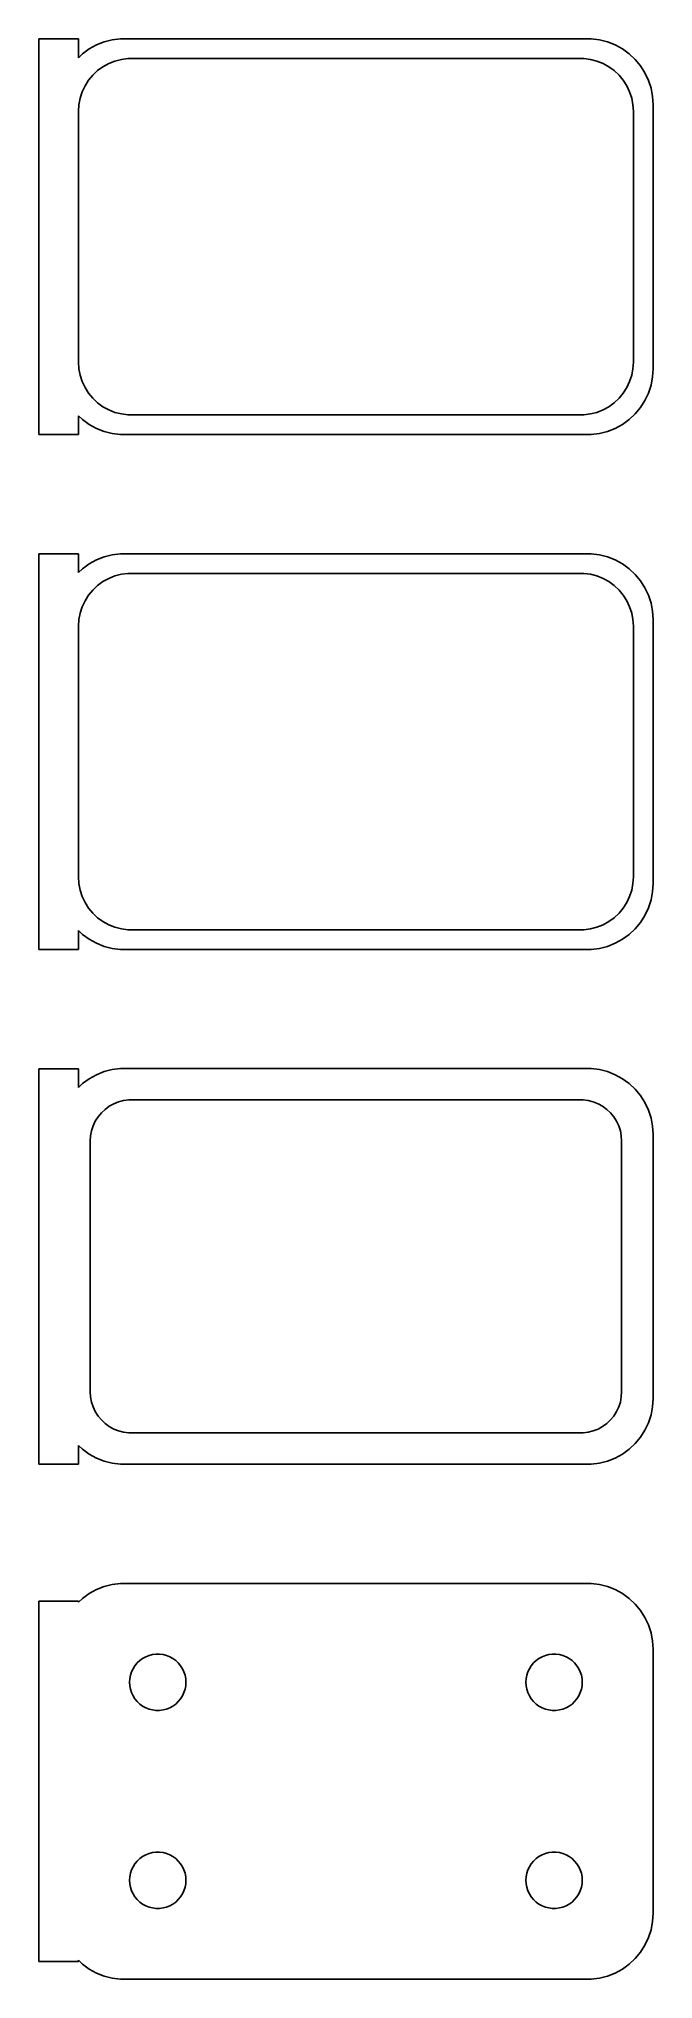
# Model space of a CAD drawing. Header units: metres. Extents: x -24 to 22, y 141 to 288.
import ezdxf

# ---------------------------------------------------------------- set-up
doc = ezdxf.new("R2010")
doc.units = ezdxf.units.M

msp = doc.modelspace()

# ---------------------------------------------------------------- linework, layer by layer
for p, q in [((-21, 287.99), (-24, 287.99)), ((-24, 287.99), (-24, 258.01)), ((-21, 286.559), (-21, 287.99)), ((-20.6871, 286.853), (-21, 286.559)), ((-20.1791, 287.222), (-20.6871, 286.853)), ((-19.6289, 287.524), (-20.1791, 287.222)), ((-19.0451, 287.755), (-19.6289, 287.524)), ((-18.4369, 287.911), (-19.0451, 287.755)), ((-17.8139, 287.99), (-18.4369, 287.911)), ((17.8139, 287.99), (-17.8139, 287.99)), ((18.4369, 287.911), (17.8139, 287.99)), ((19.0451, 287.755), (18.4369, 287.911)), ((19.6289, 287.524), (19.0451, 287.755)), ((20.1791, 287.222), (19.6289, 287.524)), ((20.6871, 286.853), (20.1791, 287.222)), ((21.1448, 286.423), (20.6871, 286.853)), ((-20.2361, 284.851), (-19.9159, 285.238)), ((-19.9159, 285.238), (-19.5497, 285.582)), ((-19.5497, 285.582), (-19.1433, 285.877)), ((-19.1433, 285.877), (-18.7031, 286.119)), ((-18.7031, 286.119), (-18.2361, 286.304)), ((-18.2361, 286.304), (-17.7495, 286.429)), ((-17.7495, 286.429), (-17.2512, 286.492)), ((-17.2512, 286.492), (17.2512, 286.492)), ((17.2512, 286.492), (17.7495, 286.429)), ((17.7495, 286.429), (18.2361, 286.304)), ((18.2361, 286.304), (18.7031, 286.119)), ((18.7031, 286.119), (19.1433, 285.877)), ((19.1433, 285.877), (19.5497, 285.582)), ((19.5497, 285.582), (19.9159, 285.238)), ((19.9159, 285.238), (20.2361, 284.851)), ((21.5451, 285.939), (21.1448, 286.423)), ((21.8815, 285.409), (21.5451, 285.939)), ((22.1489, 284.841), (21.8815, 285.409)), ((-20.8743, 283.495), (-20.7191, 283.972)), ((-20.7191, 283.972), (-20.5052, 284.427)), ((-20.5052, 284.427), (-20.2361, 284.851)), ((20.2361, 284.851), (20.5052, 284.427)), ((20.5052, 284.427), (20.7191, 283.972)), ((20.7191, 283.972), (20.8743, 283.495)), ((22.3429, 284.243), (22.1489, 284.841)), ((22.4606, 283.627), (22.3429, 284.243)), ((-21, 282.5), (-20.9684, 283.001)), ((-21, 263.5), (-21, 282.5)), ((-20.9684, 283.001), (-20.8743, 283.495)), ((20.8743, 283.495), (20.9684, 283.001)), ((20.9684, 283.001), (21, 282.5)), ((21, 282.5), (21, 263.5)), ((22.5, 283), (22.4606, 283.627)), ((22.5, 263), (22.5, 283)), ((-20.9684, 262.999), (-21, 263.5)), ((21, 263.5), (20.9684, 262.999)), ((-20.8743, 262.505), (-20.9684, 262.999)), ((-20.7191, 262.028), (-20.8743, 262.505)), ((-20.5052, 261.573), (-20.7191, 262.028)), ((20.7191, 262.028), (20.5052, 261.573)), ((20.8743, 262.505), (20.7191, 262.028)), ((20.9684, 262.999), (20.8743, 262.505)), ((22.1489, 261.159), (22.3429, 261.757)), ((22.3429, 261.757), (22.4606, 262.373)), ((22.4606, 262.373), (22.5, 263)), ((-20.2361, 261.149), (-20.5052, 261.573)), ((-19.9159, 260.762), (-20.2361, 261.149)), ((-19.5497, 260.418), (-19.9159, 260.762)), ((-19.1433, 260.123), (-19.5497, 260.418)), ((19.5497, 260.418), (19.1433, 260.123)), ((19.9159, 260.762), (19.5497, 260.418)), ((20.2361, 261.149), (19.9159, 260.762)), ((20.5052, 261.573), (20.2361, 261.149)), ((21.5451, 260.061), (21.8815, 260.591)), ((21.8815, 260.591), (22.1489, 261.159)), ((-21, 259.441), (-20.6871, 259.147)), ((-21, 258.01), (-21, 259.441)), ((-20.6871, 259.147), (-20.1791, 258.778)), ((-20.1791, 258.778), (-19.6289, 258.476)), ((-18.7031, 259.881), (-19.1433, 260.123)), ((-18.2361, 259.696), (-18.7031, 259.881)), ((-17.7495, 259.571), (-18.2361, 259.696)), ((-17.2512, 259.508), (-17.7495, 259.571)), ((17.2512, 259.508), (-17.2512, 259.508)), ((17.7495, 259.571), (17.2512, 259.508)), ((18.2361, 259.696), (17.7495, 259.571)), ((18.7031, 259.881), (18.2361, 259.696)), ((19.1433, 260.123), (18.7031, 259.881)), ((19.6289, 258.476), (20.1791, 258.778)), ((20.1791, 258.778), (20.6871, 259.147)), ((20.6871, 259.147), (21.1448, 259.577)), ((21.1448, 259.577), (21.5451, 260.061)), ((-24, 258.01), (-21, 258.01)), ((-19.6289, 258.476), (-19.0451, 258.245)), ((-19.0451, 258.245), (-18.4369, 258.089)), ((-18.4369, 258.089), (-17.8139, 258.01)), ((-17.8139, 258.01), (17.8139, 258.01)), ((17.8139, 258.01), (18.4369, 258.089)), ((18.4369, 258.089), (19.0451, 258.245)), ((19.0451, 258.245), (19.6289, 258.476)), ((-21, 248.99), (-24, 248.99)), ((-24, 248.99), (-24, 219.01)), ((-21, 247.559), (-21, 248.99)), ((-19.6289, 248.524), (-20.1791, 248.222)), ((-19.0451, 248.755), (-19.6289, 248.524)), ((-18.4369, 248.911), (-19.0451, 248.755)), ((-17.8139, 248.99), (-18.4369, 248.911)), ((17.8139, 248.99), (-17.8139, 248.99)), ((18.4369, 248.911), (17.8139, 248.99)), ((19.0451, 248.755), (18.4369, 248.911)), ((19.6289, 248.524), (19.0451, 248.755)), ((20.1791, 248.222), (19.6289, 248.524)), ((-20.6871, 247.853), (-21, 247.559)), ((-20.1791, 248.222), (-20.6871, 247.853)), ((-19.1433, 246.877), (-18.7031, 247.119)), ((-18.7031, 247.119), (-18.2361, 247.304)), ((-18.2361, 247.304), (-17.7495, 247.429)), ((-17.7495, 247.429), (-17.2512, 247.492)), ((-17.2512, 247.492), (17.2512, 247.492)), ((17.2512, 247.492), (17.7495, 247.429)), ((17.7495, 247.429), (18.2361, 247.304)), ((18.2361, 247.304), (18.7031, 247.119)), ((18.7031, 247.119), (19.1433, 246.877)), ((20.6871, 247.853), (20.1791, 248.222)), ((21.1448, 247.423), (20.6871, 247.853)), ((21.5451, 246.939), (21.1448, 247.423)), ((21.8815, 246.409), (21.5451, 246.939)), ((-20.5052, 245.427), (-20.2361, 245.851)), ((-20.2361, 245.851), (-19.9159, 246.238)), ((-19.9159, 246.238), (-19.5497, 246.582)), ((-19.5497, 246.582), (-19.1433, 246.877)), ((19.1433, 246.877), (19.5497, 246.582)), ((19.5497, 246.582), (19.9159, 246.238)), ((19.9159, 246.238), (20.2361, 245.851)), ((20.2361, 245.851), (20.5052, 245.427)), ((22.1489, 245.841), (21.8815, 246.409)), ((22.3429, 245.243), (22.1489, 245.841)), ((-21, 243.5), (-20.9684, 244.001)), ((-20.9684, 244.001), (-20.8743, 244.495)), ((-20.8743, 244.495), (-20.7191, 244.972)), ((-20.7191, 244.972), (-20.5052, 245.427)), ((20.5052, 245.427), (20.7191, 244.972)), ((20.7191, 244.972), (20.8743, 244.495)), ((20.8743, 244.495), (20.9684, 244.001)), ((20.9684, 244.001), (21, 243.5)), ((22.4606, 244.627), (22.3429, 245.243)), ((22.5, 244), (22.4606, 244.627)), ((22.5, 224), (22.5, 244)), ((-21, 224.5), (-21, 243.5)), ((21, 243.5), (21, 224.5)), ((-20.9684, 223.999), (-21, 224.5)), ((-20.8743, 223.505), (-20.9684, 223.999)), ((-20.7191, 223.028), (-20.8743, 223.505)), ((20.8743, 223.505), (20.7191, 223.028)), ((20.9684, 223.999), (20.8743, 223.505)), ((21, 224.5), (20.9684, 223.999)), ((22.4606, 223.373), (22.5, 224)), ((-20.5052, 222.573), (-20.7191, 223.028)), ((-20.2361, 222.149), (-20.5052, 222.573)), ((-19.9159, 221.762), (-20.2361, 222.149)), ((20.2361, 222.149), (19.9159, 221.762)), ((20.5052, 222.573), (20.2361, 222.149)), ((20.7191, 223.028), (20.5052, 222.573)), ((21.8815, 221.591), (22.1489, 222.159)), ((22.1489, 222.159), (22.3429, 222.757)), ((22.3429, 222.757), (22.4606, 223.373)), ((-19.5497, 221.418), (-19.9159, 221.762)), ((-19.1433, 221.123), (-19.5497, 221.418)), ((-18.7031, 220.881), (-19.1433, 221.123)), ((-18.2361, 220.696), (-18.7031, 220.881)), ((-17.7495, 220.571), (-18.2361, 220.696)), ((-17.2512, 220.508), (-17.7495, 220.571)), ((17.2512, 220.508), (-17.2512, 220.508)), ((17.7495, 220.571), (17.2512, 220.508)), ((18.2361, 220.696), (17.7495, 220.571)), ((18.7031, 220.881), (18.2361, 220.696)), ((19.1433, 221.123), (18.7031, 220.881)), ((19.5497, 221.418), (19.1433, 221.123)), ((19.9159, 221.762), (19.5497, 221.418)), ((20.6871, 220.147), (21.1448, 220.577)), ((21.1448, 220.577), (21.5451, 221.061)), ((21.5451, 221.061), (21.8815, 221.591)), ((-24, 219.01), (-21, 219.01)), ((-21, 220.441), (-20.6871, 220.147)), ((-21, 219.01), (-21, 220.441)), ((-20.6871, 220.147), (-20.1791, 219.778)), ((-20.1791, 219.778), (-19.6289, 219.476)), ((-19.6289, 219.476), (-19.0451, 219.245)), ((-19.0451, 219.245), (-18.4369, 219.089)), ((-18.4369, 219.089), (-17.8139, 219.01)), ((-17.8139, 219.01), (17.8139, 219.01)), ((17.8139, 219.01), (18.4369, 219.089)), ((18.4369, 219.089), (19.0451, 219.245)), ((19.0451, 219.245), (19.6289, 219.476)), ((19.6289, 219.476), (20.1791, 219.778)), ((20.1791, 219.778), (20.6871, 220.147)), ((-21, 209.979), (-24, 209.979)), ((-24, 209.979), (-24, 180.021)), ((-21, 208.559), (-21, 209.979)), ((-20.6871, 208.853), (-21, 208.559)), ((-20.1791, 209.222), (-20.6871, 208.853)), ((-19.6289, 209.524), (-20.1791, 209.222)), ((-19.0451, 209.755), (-19.6289, 209.524)), ((-18.4369, 209.911), (-19.0451, 209.755)), ((-17.8139, 209.99), (-18.4369, 209.911)), ((17.8139, 209.99), (-17.8139, 209.99)), ((18.4369, 209.911), (17.8139, 209.99)), ((19.0451, 209.755), (18.4369, 209.911)), ((19.6289, 209.524), (19.0451, 209.755)), ((20.1791, 209.222), (19.6289, 209.524)), ((20.6871, 208.853), (20.1791, 209.222)), ((21.1448, 208.423), (20.6871, 208.853)), ((-18.668, 207.128), (-18.3254, 207.317)), ((-18.3254, 207.317), (-17.9619, 207.461)), ((-17.9619, 207.461), (-17.5833, 207.558)), ((-17.5833, 207.558), (-17.1954, 207.607)), ((-17.1954, 207.607), (17.1954, 207.607)), ((17.1954, 207.607), (17.5833, 207.558)), ((17.5833, 207.558), (17.9619, 207.461)), ((17.9619, 207.461), (18.3254, 207.317)), ((18.3254, 207.317), (18.668, 207.128)), ((21.5451, 207.939), (21.1448, 208.423)), ((21.8815, 207.409), (21.5451, 207.939)), ((22.1489, 206.841), (21.8815, 207.409)), ((-19.8943, 205.646), (-19.7279, 206)), ((-19.7279, 206), (-19.5184, 206.33)), ((-19.5184, 206.33), (-19.2692, 206.631)), ((-19.2692, 206.631), (-18.9842, 206.899)), ((-18.9842, 206.899), (-18.668, 207.128)), ((18.668, 207.128), (18.9842, 206.899)), ((18.9842, 206.899), (19.2692, 206.631)), ((19.2692, 206.631), (19.5184, 206.33)), ((19.5184, 206.33), (19.7279, 206)), ((19.7279, 206), (19.8943, 205.646)), ((22.3429, 206.243), (22.1489, 206.841)), ((22.4606, 205.627), (22.3429, 206.243)), ((-20.1129, 204.5), (-20.0884, 204.89)), ((-20.1129, 185.5), (-20.1129, 204.5)), ((-20.0884, 204.89), (-20.0151, 205.274)), ((-20.0151, 205.274), (-19.8943, 205.646)), ((19.8943, 205.646), (20.0151, 205.274)), ((20.0151, 205.274), (20.0884, 204.89)), ((20.0884, 204.89), (20.1129, 204.5)), ((20.1129, 204.5), (20.1129, 185.5)), ((22.5, 205), (22.4606, 205.627)), ((22.5, 185), (22.5, 205)), ((-20.0884, 185.11), (-20.1129, 185.5)), ((20.1129, 185.5), (20.0884, 185.11)), ((-20.0151, 184.726), (-20.0884, 185.11)), ((-19.8943, 184.354), (-20.0151, 184.726)), ((-19.7279, 184), (-19.8943, 184.354)), ((-19.5184, 183.67), (-19.7279, 184)), ((19.7279, 184), (19.5184, 183.67)), ((19.8943, 184.354), (19.7279, 184)), ((20.0151, 184.726), (19.8943, 184.354)), ((20.0884, 185.11), (20.0151, 184.726)), ((22.1489, 183.159), (22.3429, 183.757)), ((22.3429, 183.757), (22.4606, 184.373)), ((22.4606, 184.373), (22.5, 185)), ((-19.2692, 183.369), (-19.5184, 183.67)), ((-18.9842, 183.101), (-19.2692, 183.369)), ((-18.668, 182.872), (-18.9842, 183.101)), ((-18.3254, 182.683), (-18.668, 182.872)), ((-17.9619, 182.539), (-18.3254, 182.683)), ((-17.5833, 182.442), (-17.9619, 182.539)), ((-17.1954, 182.393), (-17.5833, 182.442)), ((17.1954, 182.393), (-17.1954, 182.393)), ((17.5833, 182.442), (17.1954, 182.393)), ((17.9619, 182.539), (17.5833, 182.442)), ((18.3254, 182.683), (17.9619, 182.539)), ((18.668, 182.872), (18.3254, 182.683)), ((18.9842, 183.101), (18.668, 182.872)), ((19.2692, 183.369), (18.9842, 183.101)), ((19.5184, 183.67), (19.2692, 183.369)), ((21.5451, 182.061), (21.8815, 182.591)), ((21.8815, 182.591), (22.1489, 183.159)), ((-21, 180.021), (-21, 181.441)), ((-21, 181.441), (-20.6871, 181.147)), ((-20.6871, 181.147), (-20.1791, 180.778)), ((20.1791, 180.778), (20.6871, 181.147)), ((20.6871, 181.147), (21.1448, 181.577)), ((21.1448, 181.577), (21.5451, 182.061)), ((-24, 180.021), (-21, 180.021)), ((-20.1791, 180.778), (-19.6289, 180.476)), ((-19.6289, 180.476), (-19.0451, 180.245)), ((-19.0451, 180.245), (-18.4369, 180.089)), ((-18.4369, 180.089), (-17.8139, 180.01)), ((-17.8139, 180.01), (17.8139, 180.01)), ((17.8139, 180.01), (18.4369, 180.089)), ((18.4369, 180.089), (19.0451, 180.245)), ((19.0451, 180.245), (19.6289, 180.476)), ((19.6289, 180.476), (20.1791, 180.778)), ((-19.6289, 170.524), (-20.1791, 170.222)), ((-19.0451, 170.755), (-19.6289, 170.524)), ((-18.4369, 170.911), (-19.0451, 170.755)), ((-17.8139, 170.99), (-18.4369, 170.911)), ((17.8139, 170.99), (-17.8139, 170.99)), ((18.4369, 170.911), (17.8139, 170.99)), ((19.0451, 170.755), (18.4369, 170.911)), ((19.6289, 170.524), (19.0451, 170.755)), ((20.1791, 170.222), (19.6289, 170.524)), ((-21, 169.653), (-24, 169.653)), ((-24, 169.653), (-24, 142.347)), ((-20.6871, 169.853), (-21, 169.559)), ((-21, 169.559), (-21, 169.653)), ((-20.1791, 170.222), (-20.6871, 169.853)), ((20.6871, 169.853), (20.1791, 170.222)), ((21.1448, 169.423), (20.6871, 169.853)), ((21.5451, 168.939), (21.1448, 169.423)), ((21.8815, 168.409), (21.5451, 168.939)), ((22.1489, 167.841), (21.8815, 168.409)), ((22.3429, 167.243), (22.1489, 167.841)), ((22.4606, 166.627), (22.3429, 167.243)), ((22.5, 166), (22.4606, 166.627)), ((-16.8712, 164.529), (-16.7275, 164.755)), ((-16.7275, 164.755), (-16.5565, 164.962)), ((-16.5565, 164.962), (-16.3611, 165.145)), ((-16.3611, 165.145), (-16.1441, 165.303)), ((-16.1441, 165.303), (-15.9091, 165.432)), ((-15.9091, 165.432), (-15.6598, 165.531)), ((-15.6598, 165.531), (-15.4001, 165.597)), ((-15.4001, 165.597), (-15.1341, 165.631)), ((-15.1341, 165.631), (-14.8659, 165.631)), ((-14.8659, 165.631), (-14.5999, 165.597)), ((-14.5999, 165.597), (-14.3401, 165.531)), ((-14.3401, 165.531), (-14.0908, 165.432)), ((-14.0908, 165.432), (-13.8559, 165.303)), ((-13.8559, 165.303), (-13.6389, 165.145)), ((-13.6389, 165.145), (-13.4434, 164.962)), ((-13.4434, 164.962), (-13.2725, 164.755)), ((-13.2725, 164.755), (-13.1288, 164.529)), ((13.1288, 164.529), (13.2725, 164.755)), ((13.2725, 164.755), (13.4434, 164.962)), ((13.4434, 164.962), (13.6389, 165.145)), ((13.6389, 165.145), (13.8559, 165.303)), ((13.8559, 165.303), (14.0908, 165.432)), ((14.0908, 165.432), (14.3401, 165.531)), ((14.3401, 165.531), (14.5999, 165.597)), ((14.5999, 165.597), (14.8659, 165.631)), ((14.8659, 165.631), (15.1341, 165.631)), ((15.1341, 165.631), (15.4001, 165.597)), ((15.4001, 165.597), (15.6598, 165.531)), ((15.6598, 165.531), (15.9091, 165.432)), ((15.9091, 165.432), (16.1441, 165.303)), ((16.1441, 165.303), (16.3611, 165.145)), ((16.3611, 165.145), (16.5565, 164.962)), ((16.5565, 164.962), (16.7275, 164.755)), ((16.7275, 164.755), (16.8712, 164.529)), ((22.5, 146), (22.5, 166)), ((-17.1353, 163.5), (-17.1185, 163.768)), ((-17.1185, 163.232), (-17.1353, 163.5)), ((-17.1185, 163.768), (-17.0682, 164.031)), ((-17.0682, 162.969), (-17.1185, 163.232)), ((-17.0682, 164.031), (-16.9853, 164.286)), ((-16.9853, 164.286), (-16.8712, 164.529)), ((-13.1288, 164.529), (-13.0146, 164.286)), ((-13.0146, 164.286), (-12.9318, 164.031)), ((-12.9318, 164.031), (-12.8815, 163.768)), ((-12.8815, 163.232), (-12.9318, 162.969)), ((-12.8815, 163.768), (-12.8647, 163.5)), ((-12.8647, 163.5), (-12.8815, 163.232)), ((12.8647, 163.5), (12.8815, 163.768)), ((12.8815, 163.232), (12.8647, 163.5)), ((12.8815, 163.768), (12.9318, 164.031)), ((12.9318, 162.969), (12.8815, 163.232)), ((12.9318, 164.031), (13.0146, 164.286)), ((13.0146, 164.286), (13.1288, 164.529)), ((16.8712, 164.529), (16.9853, 164.286)), ((16.9853, 164.286), (17.0682, 164.031)), ((17.0682, 164.031), (17.1185, 163.768)), ((17.1185, 163.232), (17.0682, 162.969)), ((17.1185, 163.768), (17.1353, 163.5)), ((17.1353, 163.5), (17.1185, 163.232)), ((-16.9853, 162.714), (-17.0682, 162.969)), ((-16.8712, 162.471), (-16.9853, 162.714)), ((-16.7275, 162.245), (-16.8712, 162.471)), ((-16.5565, 162.038), (-16.7275, 162.245)), ((-16.3611, 161.855), (-16.5565, 162.038)), ((-16.1441, 161.697), (-16.3611, 161.855)), ((-15.9091, 161.568), (-16.1441, 161.697)), ((-13.8559, 161.697), (-14.0908, 161.568)), ((-13.6389, 161.855), (-13.8559, 161.697)), ((-13.4434, 162.038), (-13.6389, 161.855)), ((-13.2725, 162.245), (-13.4434, 162.038)), ((-13.1288, 162.471), (-13.2725, 162.245)), ((-13.0146, 162.714), (-13.1288, 162.471)), ((-12.9318, 162.969), (-13.0146, 162.714)), ((13.0146, 162.714), (12.9318, 162.969)), ((13.1288, 162.471), (13.0146, 162.714)), ((13.2725, 162.245), (13.1288, 162.471)), ((13.4434, 162.038), (13.2725, 162.245)), ((13.6389, 161.855), (13.4434, 162.038)), ((13.8559, 161.697), (13.6389, 161.855)), ((14.0908, 161.568), (13.8559, 161.697)), ((16.1441, 161.697), (15.9091, 161.568)), ((16.3611, 161.855), (16.1441, 161.697)), ((16.5565, 162.038), (16.3611, 161.855)), ((16.7275, 162.245), (16.5565, 162.038)), ((16.8712, 162.471), (16.7275, 162.245)), ((16.9853, 162.714), (16.8712, 162.471)), ((17.0682, 162.969), (16.9853, 162.714)), ((-15.6598, 161.469), (-15.9091, 161.568)), ((-15.4001, 161.403), (-15.6598, 161.469)), ((-15.1341, 161.369), (-15.4001, 161.403)), ((-14.8659, 161.369), (-15.1341, 161.369)), ((-14.5999, 161.403), (-14.8659, 161.369)), ((-14.3401, 161.469), (-14.5999, 161.403)), ((-14.0908, 161.568), (-14.3401, 161.469)), ((14.3401, 161.469), (14.0908, 161.568)), ((14.5999, 161.403), (14.3401, 161.469)), ((14.8659, 161.369), (14.5999, 161.403)), ((15.1341, 161.369), (14.8659, 161.369)), ((15.4001, 161.403), (15.1341, 161.369)), ((15.6598, 161.469), (15.4001, 161.403)), ((15.9091, 161.568), (15.6598, 161.469)), ((-16.7275, 149.755), (-16.5565, 149.962)), ((-16.5565, 149.962), (-16.3611, 150.145)), ((-16.3611, 150.145), (-16.1441, 150.303)), ((-16.1441, 150.303), (-15.9091, 150.432)), ((-15.9091, 150.432), (-15.6598, 150.531)), ((-15.6598, 150.531), (-15.4001, 150.597)), ((-15.4001, 150.597), (-15.1341, 150.631)), ((-15.1341, 150.631), (-14.8659, 150.631)), ((-14.8659, 150.631), (-14.5999, 150.597)), ((-14.5999, 150.597), (-14.3401, 150.531)), ((-14.3401, 150.531), (-14.0908, 150.432)), ((-14.0908, 150.432), (-13.8559, 150.303)), ((-13.8559, 150.303), (-13.6389, 150.145)), ((-13.6389, 150.145), (-13.4434, 149.962)), ((-13.4434, 149.962), (-13.2725, 149.755)), ((13.2725, 149.755), (13.4434, 149.962)), ((13.4434, 149.962), (13.6389, 150.145)), ((13.6389, 150.145), (13.8559, 150.303)), ((13.8559, 150.303), (14.0908, 150.432)), ((14.0908, 150.432), (14.3401, 150.531)), ((14.3401, 150.531), (14.5999, 150.597)), ((14.5999, 150.597), (14.8659, 150.631)), ((14.8659, 150.631), (15.1341, 150.631)), ((15.1341, 150.631), (15.4001, 150.597)), ((15.4001, 150.597), (15.6598, 150.531)), ((15.6598, 150.531), (15.9091, 150.432)), ((15.9091, 150.432), (16.1441, 150.303)), ((16.1441, 150.303), (16.3611, 150.145)), ((16.3611, 150.145), (16.5565, 149.962)), ((16.5565, 149.962), (16.7275, 149.755)), ((-17.1353, 148.5), (-17.1185, 148.768)), ((-17.1185, 148.232), (-17.1353, 148.5)), ((-17.1185, 148.768), (-17.0682, 149.031)), ((-17.0682, 149.031), (-16.9853, 149.286)), ((-16.9853, 149.286), (-16.8712, 149.529)), ((-16.8712, 149.529), (-16.7275, 149.755)), ((-13.2725, 149.755), (-13.1288, 149.529)), ((-13.1288, 149.529), (-13.0146, 149.286)), ((-13.0146, 149.286), (-12.9318, 149.031)), ((-12.9318, 149.031), (-12.8815, 148.768)), ((-12.8815, 148.768), (-12.8647, 148.5)), ((-12.8647, 148.5), (-12.8815, 148.232)), ((12.8647, 148.5), (12.8815, 148.768)), ((12.8815, 148.232), (12.8647, 148.5)), ((12.8815, 148.768), (12.9318, 149.031)), ((12.9318, 149.031), (13.0146, 149.286)), ((13.0146, 149.286), (13.1288, 149.529)), ((13.1288, 149.529), (13.2725, 149.755)), ((16.7275, 149.755), (16.8712, 149.529)), ((16.8712, 149.529), (16.9853, 149.286)), ((16.9853, 149.286), (17.0682, 149.031)), ((17.0682, 149.031), (17.1185, 148.768)), ((17.1185, 148.768), (17.1353, 148.5)), ((17.1353, 148.5), (17.1185, 148.232)), ((-17.0682, 147.969), (-17.1185, 148.232)), ((-16.9853, 147.714), (-17.0682, 147.969)), ((-16.8712, 147.471), (-16.9853, 147.714)), ((-16.7275, 147.245), (-16.8712, 147.471)), ((-16.5565, 147.038), (-16.7275, 147.245)), ((-16.3611, 146.855), (-16.5565, 147.038)), ((-13.4434, 147.038), (-13.6389, 146.855)), ((-13.2725, 147.245), (-13.4434, 147.038)), ((-13.1288, 147.471), (-13.2725, 147.245)), ((-13.0146, 147.714), (-13.1288, 147.471)), ((-12.9318, 147.969), (-13.0146, 147.714)), ((-12.8815, 148.232), (-12.9318, 147.969)), ((12.9318, 147.969), (12.8815, 148.232)), ((13.0146, 147.714), (12.9318, 147.969)), ((13.1288, 147.471), (13.0146, 147.714)), ((13.2725, 147.245), (13.1288, 147.471)), ((13.4434, 147.038), (13.2725, 147.245)), ((13.6389, 146.855), (13.4434, 147.038)), ((16.5565, 147.038), (16.3611, 146.855)), ((16.7275, 147.245), (16.5565, 147.038)), ((16.8712, 147.471), (16.7275, 147.245)), ((16.9853, 147.714), (16.8712, 147.471)), ((17.0682, 147.969), (16.9853, 147.714)), ((17.1185, 148.232), (17.0682, 147.969)), ((-16.1441, 146.697), (-16.3611, 146.855)), ((-15.9091, 146.568), (-16.1441, 146.697)), ((-15.6598, 146.469), (-15.9091, 146.568)), ((-15.4001, 146.403), (-15.6598, 146.469)), ((-15.1341, 146.369), (-15.4001, 146.403)), ((-14.8659, 146.369), (-15.1341, 146.369)), ((-14.5999, 146.403), (-14.8659, 146.369)), ((-14.3401, 146.469), (-14.5999, 146.403)), ((-14.0908, 146.568), (-14.3401, 146.469)), ((-13.8559, 146.697), (-14.0908, 146.568)), ((-13.6389, 146.855), (-13.8559, 146.697)), ((13.8559, 146.697), (13.6389, 146.855)), ((14.0908, 146.568), (13.8559, 146.697)), ((14.3401, 146.469), (14.0908, 146.568)), ((14.5999, 146.403), (14.3401, 146.469)), ((14.8659, 146.369), (14.5999, 146.403)), ((15.1341, 146.369), (14.8659, 146.369)), ((15.4001, 146.403), (15.1341, 146.369)), ((15.6598, 146.469), (15.4001, 146.403)), ((15.9091, 146.568), (15.6598, 146.469)), ((16.1441, 146.697), (15.9091, 146.568)), ((16.3611, 146.855), (16.1441, 146.697)), ((22.4606, 145.373), (22.5, 146)), ((21.8815, 143.591), (22.1489, 144.159)), ((22.1489, 144.159), (22.3429, 144.757)), ((22.3429, 144.757), (22.4606, 145.373)), ((20.6871, 142.147), (21.1448, 142.577)), ((21.1448, 142.577), (21.5451, 143.061)), ((21.5451, 143.061), (21.8815, 143.591)), ((-24, 142.347), (-21, 142.347)), ((-21, 142.347), (-21, 142.441)), ((-21, 142.441), (-20.6871, 142.147)), ((-20.6871, 142.147), (-20.1791, 141.778)), ((-20.1791, 141.778), (-19.6289, 141.476)), ((-19.6289, 141.476), (-19.0451, 141.245)), ((-19.0451, 141.245), (-18.4369, 141.089)), ((18.4369, 141.089), (19.0451, 141.245)), ((19.0451, 141.245), (19.6289, 141.476)), ((19.6289, 141.476), (20.1791, 141.778)), ((20.1791, 141.778), (20.6871, 142.147)), ((-18.4369, 141.089), (-17.8139, 141.01)), ((-17.8139, 141.01), (17.8139, 141.01)), ((17.8139, 141.01), (18.4369, 141.089))]:
    msp.add_line(p, q)

doc.saveas('drawing.dxf')
